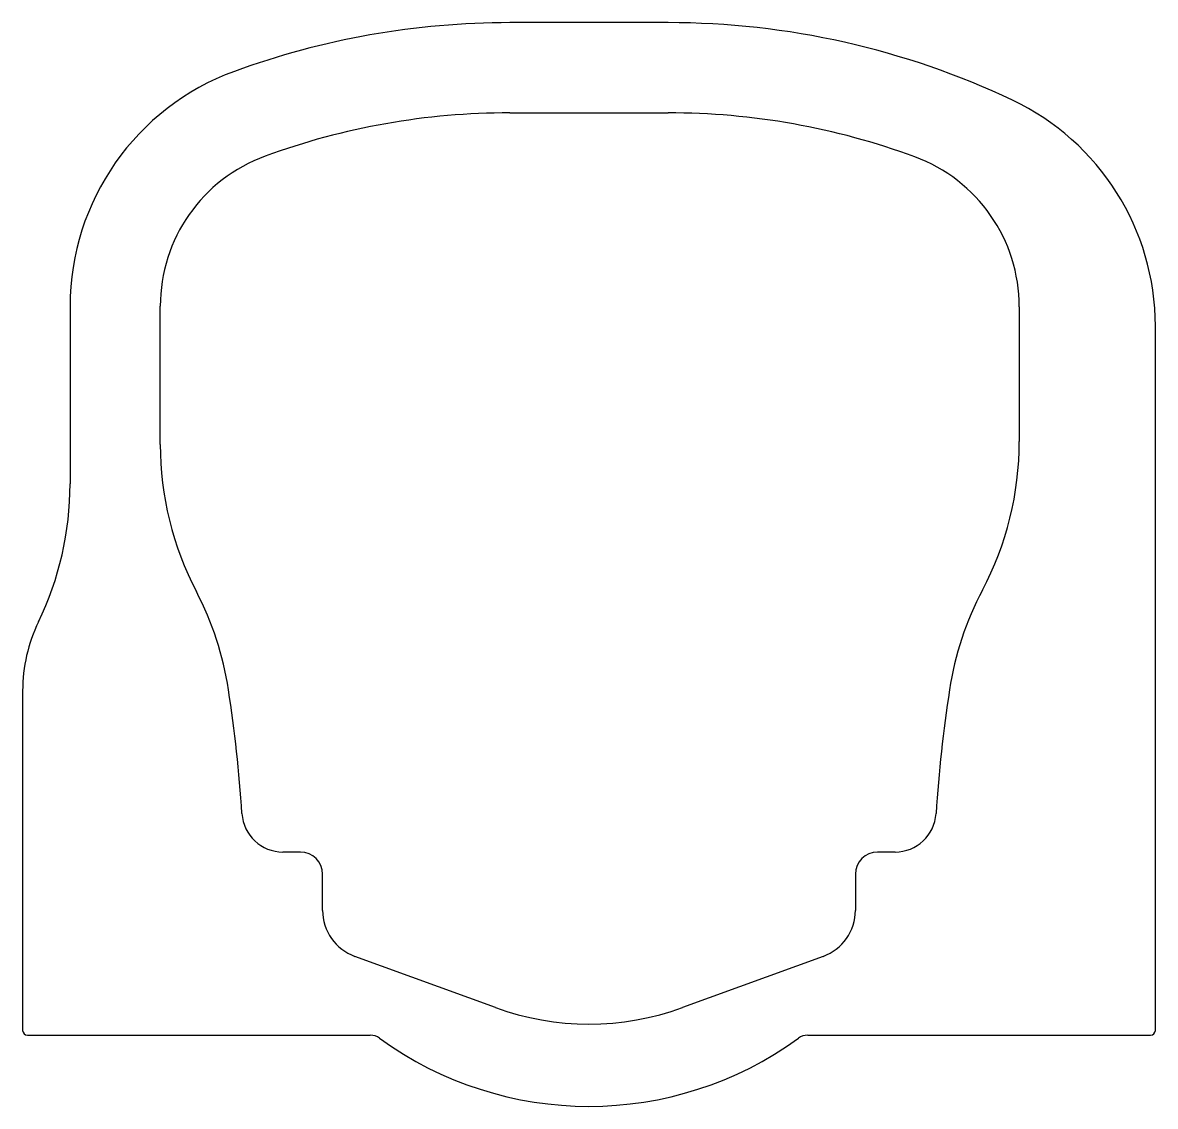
# Model space of a CAD drawing. Extents: x 1352.4 to 1424, y 275.2 to 343.7.
import ezdxf

# ---------------------------------------------------------------- set-up
doc = ezdxf.new("R2010")
doc.units = 0
doc.layers.get('0').update_dxf_attribs({"linetype": 'CONTINUOUS'})

msp = doc.modelspace()

# ---------------------------------------------------------------- linework, layer by layer
for p, q in [((1393.151, 343.696), (1383.151, 343.696)), ((1383.151, 337.996), (1393.151, 337.996)), ((1355.351, 325.775), (1355.351, 314.537)), ((1361.051, 317.033), (1361.051, 325.775)), ((1415.351, 325.738), (1415.351, 317.223)), ((1423.951, 279.996), (1423.951, 324.519)), ((1352.351, 301.46), (1352.351, 279.996)), ((1369.913, 291.272), (1368.805, 291.272)), ((1407.497, 291.272), (1406.389, 291.272)), ((1371.313, 287.585), (1371.313, 289.872)), ((1404.989, 289.872), (1404.989, 287.585)), ((1382.234, 281.439), (1373.353, 284.672)), ((1402.949, 284.672), (1394.068, 281.439)), ((1352.651, 279.696), (1374.322, 279.696)), ((1401.98, 279.696), (1423.651, 279.696))]:
    msp.add_line(p, q)
for centre, radius, start, end in [((1383.151, 292.896), 50.8, 90, 110.05104), ((1393.151, 292.896), 50.8, 64.62307, 90), ((1371.151, 325.775), 15.8, 110.05104, 180), ((1408.151, 324.519), 15.8, 360, 64.62307), ((1383.151, 292.896), 45.1, 90, 110.05104), ((1393.151, 292.896), 45.1, 69.7746, 90), ((1371.151, 325.775), 10.1, 110.05104, 180), ((1405.251, 325.738), 10.1, 0, 69.7746), ((1395.251, 317.223), 20.1, 332.128, 0), ((1381.151, 317.033), 20.1, 180, 207.56403), ((1335.351, 314.537), 20, 334.15807, 0), ((1345.691, 298.523), 19.9, 8.69325, 27.56403), ((1430.611, 298.523), 19.9, 152.128, 171.30675), ((1362.351, 301.46), 10, 154.15807, 180), ((1276.495, 287.943), 89.9, 3.6746, 8.69325), ((1499.807, 287.943), 89.9, 171.30675, 176.3254), ((1368.805, 293.872), 2.6, 183.6746, 270), ((1407.497, 293.872), 2.6, 270, 356.3254), ((1369.913, 289.872), 1.4, 0, 90), ((1406.389, 289.872), 1.4, 90, 180), ((1374.413, 287.585), 3.1, 179.99996, 250), ((1401.889, 287.585), 3.1, 290, 0.00005), ((1388.151, 297.696), 17.3, 250, 290), ((1352.651, 279.996), 0.3, 180, 270), ((1423.651, 279.996), 0.3, 270, 0), ((1374.322, 278.696), 1, 53.95067, 90), ((1388.151, 297.696), 22.5, 233.95067, 306.04933), ((1401.98, 278.696), 1, 90, 126.04933)]:
    msp.add_arc(centre, radius, start, end)

doc.saveas('drawing.dxf')
